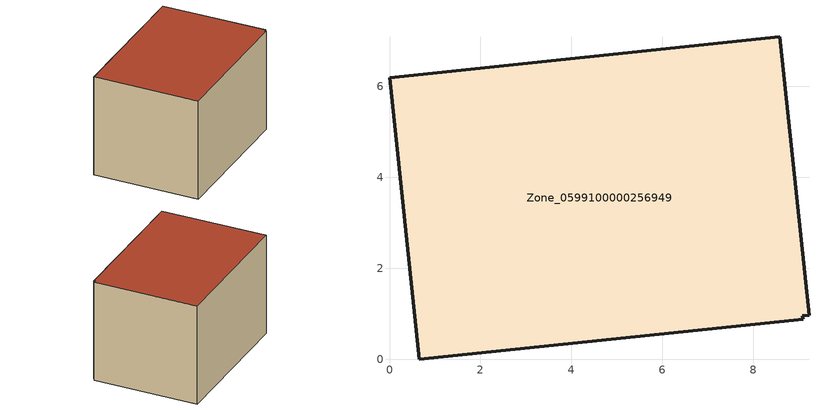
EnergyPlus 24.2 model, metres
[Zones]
Zone_0599100000256949
 floor ground (C_G): 9.22,0.97 9.08,0.95 9.09,0.88 0.65,0 0,6.19 8.58,7.09 z3.72
 wall outside (C_F): 9.22,0.97 8.58,7.09 0,6.19 0.65,0 9.09,0.88 9.08,0.95 9.22,0.97 z3.72:9.76
 roof outside (C_R): 9.08,0.95 9.22,0.97 8.58,7.09 0,6.19 0.65,0 9.09,0.88 z9.76
[BUILDING]
Pand.0599100000256949: North Axis=0; Terrain=City; Loads Convergence Tolerance Value=0.04; Temperature Convergence Tolerance Value=0.4; Solar Distribution=FullExterior; Maximum Number of Warmup Days=25; Minimum Number of Warmup Days=1
[Site:Location]
Rotterdam.The.Hague.AP_ZH_NLD Design_Conditions: Latitude=51.96; Longitude=4.45; Time Zone=1; Elevation=-4.5
[SITE:GROUNDTEMPERATURE:BUILDINGSURFACE]
18, 18, 18, 18, 18, 18, 18, 18, 18, 18, 18, 18
[MATERIAL] Thermal Absorptance=0.9; Solar Absorptance=0.7; Visible Absorptance=0.7
Name | Roughness | Thickness | Conductivity | Density | Specific Heat
G.TI.1946-1964 | MediumSmooth | 0.15 | 1 | 540 | 1210
F.TI.1946-1964 | Rough | 0.3 | 0.857143 | 1920 | 840
R.TI.1946-1964 | MediumRough | 0.2 | 0.277778 | 1500 | 1000
[CONSTRUCTION]
C_G: G.TI.1946-1964
C_F: F.TI.1946-1964
C_R: R.TI.1946-1964
[ZONE]
Zone_0599100000256949: Type=1; Multiplier=1; Ceiling Height=Autocalculate; Volume=Autocalculate; Floor Area=autocalculate; Part of Total Floor Area=Yes
[ZONEINFILTRATION:DESIGNFLOWRATE]
Infil_Zone_0599100000256949: Zone or ZoneList or Space or SpaceList=Zone_0599100000256949; Schedule=AlwaysOn; Design Flow Rate Calculation Method=Flow/Area; Flow Rate per Floor Area=0.003; Constant Term Coefficient=1; Temperature Term Coefficient=0; Velocity Term Coefficient=0; Velocity Squared Term Coefficient=0
[HVACTEMPLATE:ZONE:IDEALLOADSAIRSYSTEM]
Zone_0599100000256949: Maximum Heating Supply Air Temperature=50; Minimum Cooling Supply Air Temperature=13; Maximum Heating Supply Air Humidity Ratio=0.0156; Minimum Cooling Supply Air Humidity Ratio=0.0077; Heating Limit=NoLimit; Cooling Limit=NoLimit; Dehumidification Control Type=ConstantSensibleHeatRatio; Cooling Sensible Heat Ratio=0.7; Dehumidification Setpoint=60; Humidification Control Type=None; Humidification Setpoint=30; Outdoor Air Method=None; Outdoor Air Flow Rate per Person=0.00944; Outdoor Air Flow Rate per Zone Floor Area=0; Outdoor Air Flow Rate per Zone=0; Demand Controlled Ventilation Type=None; Outdoor Air Economizer Type=NoEconomizer; Heat Recovery Type=None; Sensible Heat Recovery Effectiveness=0.7; Latent Heat Recovery Effectiveness=0.65
[ZONECONTROL:THERMOSTAT]
ThermostatControl_Zone_0599100000256949: Zone or ZoneList=Zone_0599100000256949; Control Type Schedule=DualSetpointControlType; Control 1=Thermostat_Zone_0599100000256949; Temperature Difference Between Cutout And Setpoint=0
[THERMOSTATSETPOINT:DUALSETPOINT]
Thermostat_Zone_0599100000256949: Heating Setpoint Temperature Schedule=HeatingSetpoint_Zone_0599100000256949; Cooling Setpoint Temperature Schedule=CoolingSetpoint_Zone_0599100000256949
[SCHEDULE:COMPACT]
HeatingSetpoint_Zone_0599100000256949: Through: 12/31, For: AllDays, Until: 24:00, 21
CoolingSetpoint_Zone_0599100000256949: Through: 12/31, For: AllDays, Until: 24:00, 24
DualSetpointControlType: Through: 12/31, For: AllDays, Until: 24:00, 4
AlwaysOn: Through: 12/31, For: AllDays, Until: 24:00, 1
